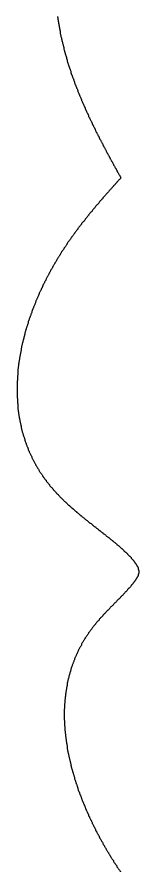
# Model space of a CAD drawing. Header units: millimetres. Extents: x 111 to 2999, y 81 to 1941.
# Drawn here: x 953.85 to 957.85, y 425.33 to 453.34 of the extents above; entities that cross this region are included whole.
import ezdxf

# ---------------------------------------------------------------- set-up
doc = ezdxf.new("R2010")
doc.units = ezdxf.units.MM

msp = doc.modelspace()

# ---------------------------------------------------------------- linework, layer by layer
msp.add_polyline3d([(955.18, 453.353, 0), (955.18, 453.333, 0), (955.19, 453.323, 0), (955.19, 453.303, 0), (955.19, 453.283, 0), (955.19, 453.263, 0), (955.2, 453.253, 0), (955.2, 453.233, 0), (955.2, 453.213, 0), (955.2, 453.193, 0), (955.21, 453.183, 0), (955.21, 453.163, 0), (955.21, 453.143, 0), (955.21, 453.133, 0), (955.22, 453.113, 0), (955.22, 453.093, 0), (955.22, 453.073, 0), (955.23, 453.063, 0), (955.23, 453.043, 0), (955.23, 453.023, 0), (955.23, 453.013, 0), (955.24, 452.993, 0), (955.24, 452.973, 0), (955.24, 452.953, 0), (955.25, 452.943, 0), (955.25, 452.923, 0), (955.25, 452.903, 0), (955.26, 452.893, 0), (955.26, 452.873, 0), (955.26, 452.853, 0), (955.27, 452.833, 0), (955.27, 452.823, 0), (955.27, 452.803, 0), (955.28, 452.783, 0), (955.28, 452.773, 0), (955.28, 452.753, 0), (955.29, 452.733, 0), (955.29, 452.723, 0), (955.29, 452.703, 0), (955.3, 452.683, 0), (955.3, 452.663, 0), (955.31, 452.653, 0), (955.31, 452.633, 0), (955.31, 452.613, 0), (955.32, 452.603, 0), (955.32, 452.583, 0), (955.32, 452.563, 0), (955.33, 452.553, 0), (955.33, 452.533, 0), (955.34, 452.513, 0), (955.34, 452.503, 0), (955.34, 452.483, 0), (955.35, 452.463, 0), (955.35, 452.453, 0), (955.36, 452.433, 0), (955.36, 452.413, 0), (955.36, 452.403, 0), (955.37, 452.383, 0), (955.37, 452.363, 0), (955.38, 452.353, 0), (955.38, 452.333, 0), (955.38, 452.313, 0), (955.39, 452.303, 0), (955.39, 452.283, 0), (955.4, 452.263, 0), (955.4, 452.253, 0), (955.41, 452.233, 0), (955.41, 452.213, 0), (955.42, 452.203, 0), (955.42, 452.183, 0), (955.42, 452.163, 0), (955.43, 452.153, 0), (955.43, 452.133, 0), (955.44, 452.123, 0), (955.44, 452.103, 0), (955.45, 452.083, 0), (955.45, 452.073, 0), (955.46, 452.053, 0), (955.46, 452.033, 0), (955.47, 452.023, 0), (955.47, 452.003, 0), (955.47, 451.983, 0), (955.48, 451.973, 0), (955.48, 451.953, 0), (955.49, 451.933, 0), (955.49, 451.923, 0), (955.5, 451.903, 0), (955.5, 451.893, 0), (955.51, 451.873, 0), (955.51, 451.853, 0), (955.52, 451.843, 0), (955.52, 451.823, 0), (955.53, 451.803, 0), (955.53, 451.793, 0), (955.54, 451.773, 0), (955.54, 451.763, 0), (955.55, 451.743, 0), (955.55, 451.723, 0), (955.56, 451.713, 0), (955.56, 451.693, 0), (955.57, 451.683, 0), (955.57, 451.663, 0), (955.58, 451.643, 0), (955.59, 451.633, 0), (955.59, 451.613, 0), (955.6, 451.593, 0), (955.6, 451.583, 0), (955.61, 451.563, 0), (955.61, 451.553, 0), (955.62, 451.533, 0), (955.62, 451.513, 0), (955.63, 451.503, 0), (955.63, 451.483, 0), (955.64, 451.473, 0), (955.64, 451.453, 0), (955.65, 451.433, 0), (955.66, 451.423, 0), (955.66, 451.403, 0), (955.67, 451.393, 0), (955.67, 451.373, 0), (955.68, 451.353, 0), (955.68, 451.343, 0), (955.69, 451.323, 0), (955.7, 451.313, 0), (955.7, 451.293, 0), (955.71, 451.283, 0), (955.71, 451.263, 0), (955.72, 451.243, 0), (955.72, 451.233, 0), (955.73, 451.213, 0), (955.74, 451.203, 0), (955.74, 451.183, 0), (955.75, 451.163, 0), (955.75, 451.153, 0), (955.76, 451.133, 0), (955.77, 451.123, 0), (955.77, 451.103, 0), (955.78, 451.093, 0), (955.78, 451.073, 0), (955.79, 451.053, 0), (955.8, 451.043, 0), (955.8, 451.023, 0), (955.81, 451.013, 0), (955.81, 450.993, 0), (955.82, 450.983, 0), (955.83, 450.963, 0), (955.83, 450.943, 0), (955.84, 450.933, 0), (955.84, 450.913, 0), (955.85, 450.903, 0), (955.86, 450.883, 0), (955.86, 450.873, 0), (955.87, 450.853, 0), (955.88, 450.843, 0), (955.88, 450.823, 0), (955.89, 450.803, 0), (955.9, 450.793, 0), (955.9, 450.773, 0), (955.91, 450.763, 0), (955.91, 450.743, 0), (955.92, 450.733, 0), (955.93, 450.713, 0), (955.93, 450.703, 0), (955.94, 450.683, 0), (955.95, 450.663, 0), (955.95, 450.653, 0), (955.96, 450.633, 0), (955.97, 450.623, 0), (955.97, 450.603, 0), (955.98, 450.593, 0), (955.99, 450.573, 0), (955.99, 450.563, 0), (956, 450.543, 0), (956.01, 450.533, 0), (956.01, 450.513, 0), (956.02, 450.493, 0), (956.03, 450.483, 0), (956.03, 450.463, 0), (956.04, 450.453, 0), (956.05, 450.433, 0), (956.05, 450.423, 0), (956.06, 450.403, 0), (956.07, 450.393, 0), (956.07, 450.373, 0), (956.08, 450.363, 0), (956.09, 450.343, 0), (956.09, 450.333, 0), (956.1, 450.313, 0), (956.11, 450.303, 0), (956.11, 450.283, 0), (956.12, 450.273, 0), (956.13, 450.253, 0), (956.13, 450.233, 0), (956.14, 450.223, 0), (956.15, 450.203, 0), (956.16, 450.193, 0), (956.16, 450.173, 0), (956.17, 450.163, 0), (956.18, 450.143, 0), (956.18, 450.133, 0), (956.19, 450.113, 0), (956.2, 450.103, 0), (956.2, 450.083, 0), (956.21, 450.073, 0), (956.22, 450.053, 0), (956.23, 450.043, 0), (956.23, 450.023, 0), (956.24, 450.013, 0), (956.25, 449.993, 0), (956.25, 449.983, 0), (956.26, 449.963, 0), (956.27, 449.953, 0), (956.28, 449.933, 0), (956.28, 449.923, 0), (956.29, 449.903, 0), (956.3, 449.893, 0), (956.3, 449.873, 0), (956.31, 449.863, 0), (956.32, 449.843, 0), (956.33, 449.833, 0), (956.33, 449.813, 0), (956.34, 449.803, 0), (956.35, 449.783, 0), (956.36, 449.773, 0), (956.36, 449.753, 0), (956.37, 449.743, 0), (956.38, 449.723, 0), (956.39, 449.713, 0), (956.39, 449.693, 0), (956.4, 449.683, 0), (956.41, 449.663, 0), (956.41, 449.653, 0), (956.42, 449.633, 0), (956.43, 449.623, 0), (956.44, 449.603, 0), (956.44, 449.593, 0), (956.45, 449.573, 0), (956.46, 449.563, 0), (956.47, 449.543, 0), (956.47, 449.533, 0), (956.48, 449.513, 0), (956.49, 449.503, 0), (956.5, 449.483, 0), (956.5, 449.473, 0), (956.51, 449.453, 0), (956.52, 449.443, 0), (956.53, 449.423, 0), (956.53, 449.413, 0), (956.54, 449.403, 0), (956.55, 449.383, 0), (956.56, 449.373, 0), (956.56, 449.353, 0), (956.57, 449.343, 0), (956.58, 449.323, 0), (956.59, 449.313, 0), (956.6, 449.293, 0), (956.6, 449.283, 0), (956.61, 449.263, 0), (956.62, 449.253, 0), (956.63, 449.233, 0), (956.63, 449.223, 0), (956.64, 449.203, 0), (956.65, 449.193, 0), (956.66, 449.173, 0), (956.66, 449.163, 0), (956.67, 449.143, 0), (956.68, 449.133, 0), (956.69, 449.123, 0), (956.69, 449.103, 0), (956.7, 449.093, 0), (956.71, 449.073, 0), (956.72, 449.063, 0), (956.73, 449.043, 0), (956.73, 449.033, 0), (956.74, 449.013, 0), (956.75, 449.003, 0), (956.76, 448.983, 0), (956.76, 448.973, 0), (956.77, 448.953, 0), (956.78, 448.943, 0), (956.79, 448.923, 0), (956.8, 448.913, 0), (956.8, 448.903, 0), (956.81, 448.883, 0), (956.82, 448.873, 0), (956.83, 448.853, 0), (956.83, 448.843, 0), (956.84, 448.823, 0), (956.85, 448.813, 0), (956.86, 448.793, 0), (956.87, 448.783, 0), (956.87, 448.763, 0), (956.88, 448.753, 0), (956.89, 448.743, 0), (956.9, 448.723, 0), (956.91, 448.713, 0), (956.91, 448.693, 0), (956.92, 448.683, 0), (956.93, 448.663, 0), (956.94, 448.653, 0), (956.95, 448.633, 0), (956.95, 448.623, 0), (956.96, 448.603, 0), (956.97, 448.593, 0), (956.98, 448.583, 0), (956.98, 448.563, 0), (956.99, 448.553, 0), (957, 448.533, 0), (957.01, 448.523, 0), (957.02, 448.503, 0), (957.02, 448.493, 0), (957.03, 448.473, 0), (957.04, 448.463, 0), (957.05, 448.453, 0), (957.06, 448.433, 0), (957.06, 448.423, 0), (957.07, 448.403, 0), (957.08, 448.393, 0), (957.09, 448.373, 0), (957.1, 448.363, 0), (957.1, 448.343, 0), (957.11, 448.333, 0), (957.12, 448.323, 0), (957.13, 448.303, 0), (957.14, 448.293, 0), (957.14, 448.273, 0), (957.15, 448.263, 0), (957.16, 448.243, 0), (957.17, 448.233, 0), (957.18, 448.213, 0), (957.18, 448.203, 0), (957.19, 448.193, 0), (957.2, 448.173, 0), (957.21, 448.163, 0), (957.22, 448.143, 0), (957.22, 448.133, 0), (957.23, 448.113, 0), (957.24, 448.103, 0), (957.25, 448.093, 0), (957.26, 448.073, 0), (957.25, 448.063, 0), (957.24, 448.053, 0), (957.23, 448.033, 0), (957.22, 448.023, 0), (957.21, 448.013, 0), (957.2, 448.003, 0), (957.18, 447.993, 0), (957.17, 447.973, 0), (957.16, 447.963, 0), (957.15, 447.953, 0), (957.14, 447.943, 0), (957.13, 447.933, 0), (957.12, 447.923, 0), (957.11, 447.903, 0), (957.1, 447.893, 0), (957.09, 447.883, 0), (957.08, 447.873, 0), (957.07, 447.863, 0), (957.06, 447.843, 0), (957.04, 447.833, 0), (957.03, 447.823, 0), (957.02, 447.813, 0), (957.01, 447.803, 0), (957, 447.783, 0), (956.99, 447.773, 0), (956.98, 447.763, 0), (956.97, 447.753, 0), (956.96, 447.743, 0), (956.95, 447.723, 0), (956.94, 447.713, 0), (956.93, 447.703, 0), (956.91, 447.693, 0), (956.9, 447.673, 0), (956.89, 447.663, 0), (956.88, 447.653, 0), (956.87, 447.643, 0), (956.86, 447.633, 0), (956.85, 447.613, 0), (956.84, 447.603, 0), (956.83, 447.593, 0), (956.82, 447.583, 0), (956.81, 447.573, 0), (956.8, 447.553, 0), (956.79, 447.543, 0), (956.77, 447.533, 0), (956.76, 447.523, 0), (956.75, 447.503, 0), (956.74, 447.493, 0), (956.73, 447.483, 0), (956.72, 447.473, 0), (956.71, 447.463, 0), (956.7, 447.443, 0), (956.69, 447.433, 0), (956.68, 447.423, 0), (956.67, 447.413, 0), (956.66, 447.393, 0), (956.65, 447.383, 0), (956.64, 447.373, 0), (956.62, 447.363, 0), (956.61, 447.343, 0), (956.6, 447.333, 0), (956.59, 447.323, 0), (956.58, 447.313, 0), (956.57, 447.293, 0), (956.56, 447.283, 0), (956.55, 447.273, 0), (956.54, 447.263, 0), (956.53, 447.243, 0), (956.52, 447.233, 0), (956.51, 447.223, 0), (956.5, 447.213, 0), (956.49, 447.203, 0), (956.48, 447.183, 0), (956.46, 447.173, 0), (956.45, 447.163, 0), (956.44, 447.143, 0), (956.43, 447.133, 0), (956.42, 447.123, 0), (956.41, 447.113, 0), (956.4, 447.093, 0), (956.39, 447.083, 0), (956.38, 447.073, 0), (956.37, 447.063, 0), (956.36, 447.043, 0), (956.35, 447.033, 0), (956.34, 447.023, 0), (956.33, 447.013, 0), (956.32, 446.993, 0), (956.31, 446.983, 0), (956.3, 446.973, 0), (956.29, 446.953, 0), (956.27, 446.943, 0), (956.26, 446.933, 0), (956.25, 446.923, 0), (956.24, 446.903, 0), (956.23, 446.893, 0), (956.22, 446.883, 0), (956.21, 446.873, 0), (956.2, 446.853, 0), (956.19, 446.843, 0), (956.18, 446.833, 0), (956.17, 446.813, 0), (956.16, 446.803, 0), (956.15, 446.793, 0), (956.14, 446.773, 0), (956.13, 446.763, 0), (956.12, 446.753, 0), (956.11, 446.743, 0), (956.1, 446.723, 0), (956.09, 446.713, 0), (956.08, 446.703, 0), (956.07, 446.683, 0), (956.06, 446.673, 0), (956.05, 446.663, 0), (956.04, 446.643, 0), (956.02, 446.633, 0), (956.01, 446.623, 0), (956, 446.603, 0), (955.99, 446.593, 0), (955.98, 446.583, 0), (955.97, 446.573, 0), (955.96, 446.553, 0), (955.95, 446.543, 0), (955.94, 446.533, 0), (955.93, 446.513, 0), (955.92, 446.503, 0), (955.91, 446.493, 0), (955.9, 446.473, 0), (955.89, 446.463, 0), (955.88, 446.453, 0), (955.87, 446.433, 0), (955.86, 446.423, 0), (955.85, 446.413, 0), (955.84, 446.393, 0), (955.83, 446.383, 0), (955.82, 446.363, 0), (955.81, 446.353, 0), (955.8, 446.343, 0), (955.79, 446.323, 0), (955.78, 446.313, 0), (955.77, 446.303, 0), (955.76, 446.283, 0), (955.75, 446.273, 0), (955.74, 446.263, 0), (955.73, 446.243, 0), (955.72, 446.233, 0), (955.71, 446.223, 0), (955.7, 446.203, 0), (955.69, 446.193, 0), (955.68, 446.173, 0), (955.67, 446.163, 0), (955.66, 446.153, 0), (955.65, 446.133, 0), (955.64, 446.123, 0), (955.63, 446.103, 0), (955.62, 446.093, 0), (955.61, 446.083, 0), (955.6, 446.063, 0), (955.59, 446.053, 0), (955.58, 446.043, 0), (955.57, 446.023, 0), (955.56, 446.013, 0), (955.55, 445.993, 0), (955.54, 445.983, 0), (955.53, 445.973, 0), (955.52, 445.953, 0), (955.51, 445.943, 0), (955.5, 445.923, 0), (955.49, 445.913, 0), (955.48, 445.893, 0), (955.48, 445.883, 0), (955.47, 445.873, 0), (955.46, 445.853, 0), (955.45, 445.843, 0), (955.44, 445.823, 0), (955.43, 445.813, 0), (955.42, 445.793, 0), (955.41, 445.783, 0), (955.4, 445.773, 0), (955.39, 445.753, 0), (955.38, 445.743, 0), (955.37, 445.723, 0), (955.36, 445.713, 0), (955.35, 445.693, 0), (955.34, 445.683, 0), (955.33, 445.663, 0), (955.32, 445.653, 0), (955.31, 445.643, 0), (955.3, 445.623, 0), (955.3, 445.613, 0), (955.29, 445.593, 0), (955.28, 445.583, 0), (955.27, 445.563, 0), (955.26, 445.553, 0), (955.25, 445.533, 0), (955.24, 445.523, 0), (955.23, 445.503, 0), (955.22, 445.493, 0), (955.21, 445.473, 0), (955.2, 445.463, 0), (955.19, 445.443, 0), (955.18, 445.433, 0), (955.18, 445.413, 0), (955.17, 445.403, 0), (955.16, 445.383, 0), (955.15, 445.373, 0), (955.14, 445.353, 0), (955.13, 445.343, 0), (955.12, 445.323, 0), (955.11, 445.313, 0), (955.1, 445.293, 0), (955.09, 445.283, 0), (955.09, 445.263, 0), (955.08, 445.253, 0), (955.07, 445.233, 0), (955.06, 445.223, 0), (955.05, 445.203, 0), (955.04, 445.193, 0), (955.03, 445.173, 0), (955.02, 445.163, 0), (955.01, 445.143, 0), (955.01, 445.123, 0), (955, 445.113, 0), (954.99, 445.093, 0), (954.98, 445.083, 0), (954.97, 445.063, 0), (954.96, 445.053, 0), (954.95, 445.033, 0), (954.95, 445.023, 0), (954.94, 445.003, 0), (954.93, 444.983, 0), (954.92, 444.973, 0), (954.91, 444.953, 0), (954.9, 444.943, 0), (954.89, 444.923, 0), (954.89, 444.913, 0), (954.88, 444.893, 0), (954.87, 444.873, 0), (954.86, 444.863, 0), (954.85, 444.843, 0), (954.84, 444.833, 0), (954.84, 444.813, 0), (954.83, 444.793, 0), (954.82, 444.783, 0), (954.81, 444.763, 0), (954.8, 444.753, 0), (954.79, 444.733, 0), (954.79, 444.713, 0), (954.78, 444.703, 0), (954.77, 444.683, 0), (954.76, 444.673, 0), (954.75, 444.653, 0), (954.75, 444.633, 0), (954.74, 444.623, 0), (954.73, 444.603, 0), (954.72, 444.593, 0), (954.71, 444.573, 0), (954.71, 444.553, 0), (954.7, 444.543, 0), (954.69, 444.523, 0), (954.68, 444.503, 0), (954.67, 444.493, 0), (954.67, 444.473, 0), (954.66, 444.453, 0), (954.65, 444.443, 0), (954.64, 444.423, 0), (954.64, 444.403, 0), (954.63, 444.393, 0), (954.62, 444.373, 0), (954.61, 444.363, 0), (954.61, 444.343, 0), (954.6, 444.323, 0), (954.59, 444.313, 0), (954.58, 444.293, 0), (954.58, 444.273, 0), (954.57, 444.263, 0), (954.56, 444.243, 0), (954.55, 444.223, 0), (954.55, 444.213, 0), (954.54, 444.193, 0), (954.53, 444.173, 0), (954.52, 444.153, 0), (954.52, 444.143, 0), (954.51, 444.123, 0), (954.5, 444.103, 0), (954.5, 444.093, 0), (954.49, 444.073, 0), (954.48, 444.053, 0), (954.47, 444.043, 0), (954.47, 444.023, 0), (954.46, 444.003, 0), (954.45, 443.993, 0), (954.45, 443.973, 0), (954.44, 443.953, 0), (954.43, 443.933, 0), (954.43, 443.923, 0), (954.42, 443.903, 0), (954.41, 443.883, 0), (954.41, 443.873, 0), (954.4, 443.853, 0), (954.39, 443.833, 0), (954.39, 443.813, 0), (954.38, 443.803, 0), (954.37, 443.783, 0), (954.37, 443.763, 0), (954.36, 443.753, 0), (954.35, 443.733, 0), (954.35, 443.713, 0), (954.34, 443.693, 0), (954.33, 443.683, 0), (954.33, 443.663, 0), (954.32, 443.643, 0), (954.31, 443.623, 0), (954.31, 443.613, 0), (954.3, 443.593, 0), (954.3, 443.573, 0), (954.29, 443.553, 0), (954.28, 443.543, 0), (954.28, 443.523, 0), (954.27, 443.503, 0), (954.27, 443.483, 0), (954.26, 443.473, 0), (954.25, 443.453, 0), (954.25, 443.433, 0), (954.24, 443.413, 0), (954.24, 443.403, 0), (954.23, 443.383, 0), (954.22, 443.363, 0), (954.22, 443.343, 0), (954.21, 443.333, 0), (954.21, 443.313, 0), (954.2, 443.293, 0), (954.2, 443.273, 0), (954.19, 443.263, 0), (954.19, 443.243, 0), (954.18, 443.223, 0), (954.17, 443.203, 0), (954.17, 443.193, 0), (954.16, 443.173, 0), (954.16, 443.153, 0), (954.15, 443.133, 0), (954.15, 443.113, 0), (954.14, 443.103, 0), (954.14, 443.083, 0), (954.13, 443.063, 0), (954.13, 443.043, 0), (954.12, 443.023, 0), (954.12, 443.013, 0), (954.11, 442.993, 0), (954.11, 442.973, 0), (954.1, 442.953, 0), (954.1, 442.943, 0), (954.09, 442.923, 0), (954.09, 442.903, 0), (954.08, 442.883, 0), (954.08, 442.863, 0), (954.07, 442.853, 0), (954.07, 442.833, 0), (954.07, 442.813, 0), (954.06, 442.793, 0), (954.06, 442.773, 0), (954.05, 442.763, 0), (954.05, 442.743, 0), (954.04, 442.723, 0), (954.04, 442.703, 0), (954.04, 442.683, 0), (954.03, 442.673, 0), (954.03, 442.653, 0), (954.02, 442.633, 0), (954.02, 442.613, 0), (954.01, 442.593, 0), (954.01, 442.573, 0), (954.01, 442.563, 0), (954, 442.543, 0), (954, 442.523, 0), (954, 442.503, 0), (953.99, 442.483, 0), (953.99, 442.473, 0), (953.98, 442.453, 0), (953.98, 442.433, 0), (953.98, 442.413, 0), (953.97, 442.393, 0), (953.97, 442.373, 0), (953.97, 442.363, 0), (953.96, 442.343, 0), (953.96, 442.323, 0), (953.96, 442.303, 0), (953.95, 442.283, 0), (953.95, 442.263, 0), (953.95, 442.253, 0), (953.94, 442.233, 0), (953.94, 442.213, 0), (953.94, 442.193, 0), (953.93, 442.173, 0), (953.93, 442.153, 0), (953.93, 442.143, 0), (953.93, 442.123, 0), (953.92, 442.103, 0), (953.92, 442.083, 0), (953.92, 442.063, 0), (953.91, 442.043, 0), (953.91, 442.033, 0), (953.91, 442.013, 0), (953.91, 441.993, 0), (953.9, 441.973, 0), (953.9, 441.953, 0), (953.9, 441.933, 0), (953.9, 441.923, 0), (953.9, 441.903, 0), (953.89, 441.883, 0), (953.89, 441.863, 0), (953.89, 441.843, 0), (953.89, 441.823, 0), (953.88, 441.803, 0), (953.88, 441.793, 0), (953.88, 441.773, 0), (953.88, 441.753, 0), (953.88, 441.733, 0), (953.88, 441.713, 0), (953.87, 441.693, 0), (953.87, 441.683, 0), (953.87, 441.663, 0), (953.87, 441.643, 0), (953.87, 441.623, 0), (953.87, 441.603, 0), (953.86, 441.583, 0), (953.86, 441.563, 0), (953.86, 441.553, 0), (953.86, 441.533, 0), (953.86, 441.513, 0), (953.86, 441.493, 0), (953.86, 441.473, 0), (953.86, 441.453, 0), (953.86, 441.433, 0), (953.85, 441.423, 0), (953.85, 441.403, 0), (953.85, 441.383, 0), (953.85, 441.363, 0), (953.85, 441.343, 0), (953.85, 441.323, 0), (953.85, 441.303, 0), (953.85, 441.293, 0), (953.85, 441.273, 0), (953.85, 441.253, 0), (953.85, 441.233, 0), (953.85, 441.213, 0), (953.85, 441.193, 0), (953.85, 441.173, 0), (953.85, 441.163, 0), (953.85, 441.143, 0), (953.85, 441.123, 0), (953.85, 441.103, 0), (953.85, 441.083, 0), (953.85, 441.063, 0), (953.85, 441.053, 0), (953.85, 441.033, 0), (953.85, 441.013, 0), (953.85, 440.993, 0), (953.85, 440.973, 0), (953.85, 440.953, 0), (953.85, 440.933, 0), (953.85, 440.923, 0), (953.85, 440.903, 0), (953.85, 440.883, 0), (953.85, 440.863, 0), (953.86, 440.843, 0), (953.86, 440.823, 0), (953.86, 440.803, 0), (953.86, 440.793, 0), (953.86, 440.773, 0), (953.86, 440.753, 0), (953.86, 440.733, 0), (953.86, 440.713, 0), (953.86, 440.693, 0), (953.87, 440.673, 0), (953.87, 440.663, 0), (953.87, 440.643, 0), (953.87, 440.623, 0), (953.87, 440.603, 0), (953.87, 440.583, 0), (953.88, 440.563, 0), (953.88, 440.543, 0), (953.88, 440.533, 0), (953.88, 440.513, 0), (953.88, 440.493, 0), (953.89, 440.473, 0), (953.89, 440.453, 0), (953.89, 440.433, 0), (953.89, 440.413, 0), (953.9, 440.403, 0), (953.9, 440.383, 0), (953.9, 440.363, 0), (953.9, 440.343, 0), (953.91, 440.323, 0), (953.91, 440.303, 0), (953.91, 440.283, 0), (953.91, 440.273, 0), (953.92, 440.253, 0), (953.92, 440.233, 0), (953.92, 440.213, 0), (953.93, 440.193, 0), (953.93, 440.173, 0), (953.93, 440.163, 0), (953.94, 440.143, 0), (953.94, 440.123, 0), (953.94, 440.103, 0), (953.95, 440.083, 0), (953.95, 440.063, 0), (953.95, 440.053, 0), (953.96, 440.033, 0), (953.96, 440.013, 0), (953.97, 439.993, 0), (953.97, 439.973, 0), (953.97, 439.953, 0), (953.98, 439.943, 0), (953.98, 439.923, 0), (953.99, 439.903, 0), (953.99, 439.883, 0), (954, 439.863, 0), (954, 439.843, 0), (954, 439.833, 0), (954.01, 439.813, 0), (954.01, 439.793, 0), (954.02, 439.773, 0), (954.02, 439.753, 0), (954.03, 439.733, 0), (954.03, 439.723, 0), (954.04, 439.703, 0), (954.04, 439.683, 0), (954.05, 439.663, 0), (954.05, 439.643, 0), (954.06, 439.633, 0), (954.06, 439.613, 0), (954.07, 439.593, 0), (954.08, 439.573, 0), (954.08, 439.553, 0), (954.09, 439.543, 0), (954.09, 439.523, 0), (954.1, 439.503, 0), (954.1, 439.483, 0), (954.11, 439.463, 0), (954.12, 439.453, 0), (954.12, 439.433, 0), (954.13, 439.413, 0), (954.14, 439.393, 0), (954.14, 439.373, 0), (954.15, 439.363, 0), (954.15, 439.343, 0), (954.16, 439.323, 0), (954.17, 439.303, 0), (954.17, 439.283, 0), (954.18, 439.273, 0), (954.19, 439.253, 0), (954.2, 439.233, 0), (954.2, 439.213, 0), (954.21, 439.203, 0), (954.22, 439.183, 0), (954.22, 439.163, 0), (954.23, 439.143, 0), (954.24, 439.123, 0), (954.25, 439.113, 0), (954.25, 439.093, 0), (954.26, 439.073, 0), (954.27, 439.053, 0), (954.28, 439.043, 0), (954.29, 439.023, 0), (954.29, 439.003, 0), (954.3, 438.983, 0), (954.31, 438.973, 0), (954.32, 438.953, 0), (954.33, 438.933, 0), (954.33, 438.913, 0), (954.34, 438.903, 0), (954.35, 438.883, 0), (954.36, 438.863, 0), (954.37, 438.843, 0), (954.38, 438.833, 0), (954.39, 438.813, 0), (954.4, 438.793, 0), (954.4, 438.783, 0), (954.41, 438.763, 0), (954.42, 438.743, 0), (954.43, 438.723, 0), (954.44, 438.713, 0), (954.45, 438.693, 0), (954.46, 438.673, 0), (954.47, 438.663, 0), (954.48, 438.643, 0), (954.49, 438.623, 0), (954.5, 438.603, 0), (954.51, 438.593, 0), (954.52, 438.573, 0), (954.53, 438.553, 0), (954.54, 438.543, 0), (954.55, 438.523, 0), (954.56, 438.503, 0), (954.57, 438.493, 0), (954.58, 438.473, 0), (954.59, 438.453, 0), (954.6, 438.443, 0), (954.61, 438.423, 0), (954.62, 438.403, 0), (954.63, 438.393, 0), (954.65, 438.373, 0), (954.66, 438.353, 0), (954.67, 438.343, 0), (954.68, 438.323, 0), (954.69, 438.303, 0), (954.7, 438.293, 0), (954.71, 438.273, 0), (954.72, 438.253, 0), (954.74, 438.243, 0), (954.75, 438.223, 0), (954.76, 438.203, 0), (954.77, 438.193, 0), (954.78, 438.173, 0), (954.8, 438.163, 0), (954.81, 438.143, 0), (954.82, 438.123, 0), (954.83, 438.113, 0), (954.85, 438.093, 0), (954.86, 438.083, 0), (954.87, 438.063, 0), (954.88, 438.043, 0), (954.9, 438.033, 0), (954.91, 438.013, 0), (954.92, 438.003, 0), (954.93, 437.983, 0), (954.95, 437.963, 0), (954.96, 437.953, 0), (954.97, 437.933, 0), (954.99, 437.923, 0), (955, 437.903, 0), (955.01, 437.893, 0), (955.03, 437.873, 0), (955.04, 437.853, 0), (955.06, 437.843, 0), (955.07, 437.823, 0), (955.08, 437.813, 0), (955.1, 437.793, 0), (955.11, 437.783, 0), (955.12, 437.763, 0), (955.14, 437.753, 0), (955.15, 437.733, 0), (955.17, 437.723, 0), (955.18, 437.703, 0), (955.2, 437.693, 0), (955.21, 437.673, 0), (955.22, 437.663, 0), (955.24, 437.643, 0), (955.25, 437.633, 0), (955.27, 437.613, 0), (955.28, 437.603, 0), (955.3, 437.583, 0), (955.31, 437.573, 0), (955.33, 437.553, 0), (955.34, 437.543, 0), (955.36, 437.523, 0), (955.37, 437.513, 0), (955.39, 437.503, 0), (955.4, 437.483, 0), (955.42, 437.473, 0), (955.43, 437.453, 0), (955.45, 437.443, 0), (955.46, 437.423, 0), (955.48, 437.413, 0), (955.49, 437.403, 0), (955.51, 437.383, 0), (955.52, 437.373, 0), (955.54, 437.353, 0), (955.55, 437.343, 0), (955.57, 437.333, 0), (955.58, 437.313, 0), (955.6, 437.303, 0), (955.62, 437.283, 0), (955.63, 437.273, 0), (955.65, 437.263, 0), (955.66, 437.243, 0), (955.68, 437.233, 0), (955.69, 437.223, 0), (955.71, 437.203, 0), (955.72, 437.193, 0), (955.74, 437.183, 0), (955.76, 437.163, 0), (955.77, 437.153, 0), (955.79, 437.143, 0), (955.8, 437.123, 0), (955.82, 437.113, 0), (955.83, 437.103, 0), (955.85, 437.083, 0), (955.87, 437.073, 0), (955.88, 437.063, 0), (955.9, 437.043, 0), (955.91, 437.033, 0), (955.93, 437.023, 0), (955.94, 437.003, 0), (955.96, 436.993, 0), (955.98, 436.983, 0), (955.99, 436.963, 0), (956.01, 436.953, 0), (956.02, 436.943, 0), (956.04, 436.933, 0), (956.06, 436.913, 0), (956.07, 436.903, 0), (956.09, 436.893, 0), (956.1, 436.883, 0), (956.12, 436.863, 0), (956.13, 436.853, 0), (956.15, 436.843, 0), (956.17, 436.823, 0), (956.18, 436.813, 0), (956.2, 436.803, 0), (956.21, 436.793, 0), (956.23, 436.773, 0), (956.24, 436.763, 0), (956.26, 436.753, 0), (956.28, 436.743, 0), (956.29, 436.733, 0), (956.31, 436.713, 0), (956.32, 436.703, 0), (956.34, 436.693, 0), (956.35, 436.683, 0), (956.37, 436.663, 0), (956.39, 436.653, 0), (956.4, 436.643, 0), (956.42, 436.633, 0), (956.43, 436.623, 0), (956.45, 436.603, 0), (956.46, 436.593, 0), (956.48, 436.583, 0), (956.49, 436.573, 0), (956.51, 436.563, 0), (956.52, 436.543, 0), (956.54, 436.533, 0), (956.55, 436.523, 0), (956.57, 436.513, 0), (956.58, 436.503, 0), (956.6, 436.483, 0), (956.61, 436.473, 0), (956.63, 436.463, 0), (956.64, 436.453, 0), (956.66, 436.443, 0), (956.67, 436.433, 0), (956.69, 436.413, 0), (956.7, 436.403, 0), (956.72, 436.393, 0), (956.73, 436.383, 0), (956.75, 436.373, 0), (956.76, 436.363, 0), (956.78, 436.343, 0), (956.79, 436.333, 0), (956.81, 436.323, 0), (956.82, 436.313, 0), (956.84, 436.303, 0), (956.85, 436.293, 0), (956.86, 436.283, 0), (956.88, 436.263, 0), (956.89, 436.253, 0), (956.91, 436.243, 0), (956.92, 436.233, 0), (956.93, 436.223, 0), (956.95, 436.213, 0), (956.96, 436.203, 0), (956.98, 436.193, 0), (956.99, 436.173, 0), (957, 436.163, 0), (957.02, 436.153, 0), (957.03, 436.143, 0), (957.04, 436.133, 0), (957.06, 436.123, 0), (957.07, 436.113, 0), (957.08, 436.103, 0), (957.1, 436.093, 0), (957.11, 436.083, 0), (957.12, 436.063, 0), (957.13, 436.053, 0), (957.15, 436.043, 0), (957.16, 436.033, 0), (957.17, 436.023, 0), (957.19, 436.013, 0), (957.2, 436.003, 0), (957.21, 435.993, 0), (957.22, 435.983, 0), (957.23, 435.973, 0), (957.25, 435.963, 0), (957.26, 435.953, 0), (957.27, 435.943, 0), (957.28, 435.933, 0), (957.29, 435.923, 0), (957.31, 435.903, 0), (957.32, 435.893, 0), (957.33, 435.883, 0), (957.34, 435.873, 0), (957.35, 435.863, 0), (957.36, 435.853, 0), (957.37, 435.843, 0), (957.38, 435.833, 0), (957.4, 435.823, 0), (957.41, 435.813, 0), (957.42, 435.803, 0), (957.43, 435.793, 0), (957.44, 435.783, 0), (957.45, 435.773, 0), (957.46, 435.763, 0), (957.47, 435.753, 0), (957.48, 435.743, 0), (957.49, 435.733, 0), (957.5, 435.723, 0), (957.51, 435.713, 0), (957.52, 435.703, 0), (957.53, 435.693, 0), (957.53, 435.683, 0), (957.54, 435.673, 0), (957.55, 435.673, 0), (957.56, 435.663, 0), (957.57, 435.653, 0), (957.58, 435.643, 0), (957.59, 435.633, 0), (957.6, 435.623, 0), (957.6, 435.613, 0), (957.61, 435.603, 0), (957.62, 435.593, 0), (957.63, 435.583, 0), (957.63, 435.573, 0), (957.64, 435.563, 0), (957.65, 435.553, 0), (957.66, 435.553, 0), (957.66, 435.543, 0), (957.67, 435.533, 0), (957.68, 435.523, 0), (957.68, 435.513, 0), (957.69, 435.503, 0), (957.7, 435.493, 0), (957.7, 435.493, 0), (957.71, 435.483, 0), (957.72, 435.473, 0), (957.72, 435.463, 0), (957.73, 435.453, 0), (957.73, 435.443, 0), (957.74, 435.443, 0), (957.74, 435.433, 0), (957.75, 435.423, 0), (957.75, 435.413, 0), (957.76, 435.413, 0), (957.76, 435.403, 0), (957.77, 435.393, 0), (957.77, 435.383, 0), (957.78, 435.383, 0), (957.78, 435.373, 0), (957.78, 435.363, 0), (957.79, 435.353, 0), (957.79, 435.353, 0), (957.8, 435.343, 0), (957.8, 435.333, 0), (957.8, 435.333, 0), (957.81, 435.323, 0), (957.81, 435.313, 0), (957.81, 435.313, 0), (957.81, 435.303, 0), (957.82, 435.303, 0), (957.82, 435.293, 0), (957.82, 435.283, 0), (957.82, 435.283, 0), (957.83, 435.273, 0), (957.83, 435.273, 0), (957.83, 435.263, 0), (957.83, 435.263, 0), (957.83, 435.253, 0), (957.83, 435.253, 0), (957.84, 435.243, 0), (957.84, 435.243, 0), (957.84, 435.233, 0), (957.84, 435.233, 0), (957.84, 435.223, 0), (957.84, 435.223, 0), (957.84, 435.213, 0), (957.84, 435.213, 0), (957.85, 435.203, 0), (957.85, 435.203, 0), (957.85, 435.203, 0), (957.85, 435.193, 0), (957.85, 435.193, 0), (957.85, 435.183, 0), (957.85, 435.183, 0), (957.85, 435.183, 0), (957.85, 435.173, 0), (957.85, 435.173, 0), (957.85, 435.173, 0), (957.85, 435.163, 0), (957.85, 435.163, 0), (957.85, 435.163, 0), (957.85, 435.153, 0), (957.85, 435.153, 0), (957.85, 435.143, 0), (957.85, 435.143, 0), (957.85, 435.143, 0), (957.85, 435.133, 0), (957.85, 435.133, 0), (957.85, 435.133, 0), (957.85, 435.123, 0), (957.85, 435.123, 0), (957.84, 435.123, 0), (957.84, 435.113, 0), (957.84, 435.113, 0), (957.84, 435.103, 0), (957.84, 435.103, 0), (957.84, 435.103, 0), (957.84, 435.093, 0), (957.84, 435.093, 0), (957.84, 435.083, 0), (957.83, 435.083, 0), (957.83, 435.073, 0), (957.83, 435.073, 0), (957.83, 435.063, 0), (957.83, 435.053, 0), (957.82, 435.053, 0), (957.82, 435.043, 0), (957.82, 435.043, 0), (957.82, 435.033, 0), (957.81, 435.023, 0), (957.81, 435.023, 0), (957.81, 435.013, 0), (957.8, 435.003, 0), (957.8, 435.003, 0), (957.79, 434.993, 0), (957.79, 434.983, 0), (957.79, 434.973, 0), (957.78, 434.973, 0), (957.78, 434.963, 0), (957.77, 434.953, 0), (957.77, 434.943, 0), (957.76, 434.933, 0), (957.76, 434.923, 0), (957.75, 434.923, 0), (957.75, 434.913, 0), (957.74, 434.903, 0), (957.74, 434.893, 0), (957.73, 434.883, 0), (957.72, 434.873, 0), (957.72, 434.863, 0), (957.71, 434.853, 0), (957.7, 434.853, 0), (957.7, 434.843, 0), (957.69, 434.833, 0), (957.68, 434.823, 0), (957.68, 434.813, 0), (957.67, 434.803, 0), (957.66, 434.793, 0), (957.65, 434.783, 0), (957.65, 434.773, 0), (957.64, 434.763, 0), (957.63, 434.753, 0), (957.62, 434.743, 0), (957.61, 434.733, 0), (957.61, 434.723, 0), (957.6, 434.713, 0), (957.59, 434.703, 0), (957.58, 434.693, 0), (957.57, 434.673, 0), (957.56, 434.663, 0), (957.55, 434.653, 0), (957.54, 434.643, 0), (957.53, 434.633, 0), (957.52, 434.623, 0), (957.51, 434.613, 0), (957.5, 434.603, 0), (957.49, 434.593, 0), (957.48, 434.583, 0), (957.47, 434.573, 0), (957.46, 434.553, 0), (957.45, 434.543, 0), (957.44, 434.533, 0), (957.43, 434.523, 0), (957.42, 434.513, 0), (957.41, 434.503, 0), (957.4, 434.493, 0), (957.39, 434.473, 0), (957.38, 434.463, 0), (957.37, 434.453, 0), (957.36, 434.443, 0), (957.34, 434.433, 0), (957.33, 434.413, 0), (957.32, 434.403, 0), (957.31, 434.393, 0), (957.3, 434.383, 0), (957.29, 434.373, 0), (957.27, 434.353, 0), (957.26, 434.343, 0), (957.25, 434.333, 0), (957.24, 434.323, 0), (957.23, 434.313, 0), (957.21, 434.293, 0), (957.2, 434.283, 0), (957.19, 434.273, 0), (957.18, 434.263, 0), (957.16, 434.243, 0), (957.15, 434.233, 0), (957.14, 434.223, 0), (957.13, 434.213, 0), (957.11, 434.193, 0), (957.1, 434.183, 0), (957.09, 434.173, 0), (957.08, 434.153, 0), (957.06, 434.143, 0), (957.05, 434.133, 0), (957.04, 434.123, 0), (957.03, 434.103, 0), (957.01, 434.093, 0), (957, 434.083, 0), (956.99, 434.063, 0), (956.97, 434.053, 0), (956.96, 434.043, 0), (956.95, 434.023, 0), (956.93, 434.013, 0), (956.92, 434.003, 0), (956.91, 433.983, 0), (956.89, 433.973, 0), (956.88, 433.963, 0), (956.87, 433.943, 0), (956.86, 433.933, 0), (956.84, 433.913, 0), (956.83, 433.903, 0), (956.82, 433.893, 0), (956.8, 433.873, 0), (956.79, 433.863, 0), (956.78, 433.853, 0), (956.76, 433.833, 0), (956.75, 433.823, 0), (956.74, 433.803, 0), (956.72, 433.793, 0), (956.71, 433.783, 0), (956.7, 433.763, 0), (956.68, 433.753, 0), (956.67, 433.733, 0), (956.66, 433.723, 0), (956.64, 433.703, 0), (956.63, 433.693, 0), (956.62, 433.673, 0), (956.6, 433.663, 0), (956.59, 433.653, 0), (956.58, 433.633, 0), (956.56, 433.623, 0), (956.55, 433.603, 0), (956.54, 433.593, 0), (956.53, 433.573, 0), (956.51, 433.563, 0), (956.5, 433.543, 0), (956.49, 433.533, 0), (956.47, 433.513, 0), (956.46, 433.503, 0), (956.45, 433.483, 0), (956.43, 433.463, 0), (956.42, 433.453, 0), (956.41, 433.433, 0), (956.4, 433.423, 0), (956.38, 433.403, 0), (956.37, 433.393, 0), (956.36, 433.373, 0), (956.35, 433.363, 0), (956.33, 433.343, 0), (956.32, 433.323, 0), (956.31, 433.313, 0), (956.3, 433.293, 0), (956.29, 433.283, 0), (956.27, 433.263, 0), (956.26, 433.243, 0), (956.25, 433.233, 0), (956.24, 433.213, 0), (956.23, 433.193, 0), (956.22, 433.183, 0), (956.2, 433.163, 0), (956.19, 433.153, 0), (956.18, 433.133, 0), (956.17, 433.113, 0), (956.16, 433.103, 0), (956.15, 433.083, 0), (956.14, 433.063, 0), (956.13, 433.053, 0), (956.12, 433.033, 0), (956.1, 433.013, 0), (956.09, 433.003, 0), (956.08, 432.983, 0), (956.07, 432.963, 0), (956.06, 432.953, 0), (956.05, 432.933, 0), (956.04, 432.913, 0), (956.03, 432.903, 0), (956.02, 432.883, 0), (956.01, 432.863, 0), (956, 432.853, 0), (955.99, 432.833, 0), (955.98, 432.813, 0), (955.97, 432.803, 0), (955.96, 432.783, 0), (955.96, 432.763, 0), (955.95, 432.743, 0), (955.94, 432.733, 0), (955.93, 432.713, 0), (955.92, 432.693, 0), (955.91, 432.683, 0), (955.9, 432.663, 0), (955.89, 432.643, 0), (955.88, 432.623, 0), (955.87, 432.613, 0), (955.87, 432.593, 0), (955.86, 432.573, 0), (955.85, 432.553, 0), (955.84, 432.543, 0), (955.83, 432.523, 0), (955.82, 432.503, 0), (955.82, 432.493, 0), (955.81, 432.473, 0), (955.8, 432.453, 0), (955.79, 432.433, 0), (955.79, 432.423, 0), (955.78, 432.403, 0), (955.77, 432.383, 0), (955.76, 432.363, 0), (955.76, 432.353, 0), (955.75, 432.333, 0), (955.74, 432.313, 0), (955.73, 432.293, 0), (955.73, 432.283, 0), (955.72, 432.263, 0), (955.71, 432.243, 0), (955.71, 432.223, 0), (955.7, 432.203, 0), (955.69, 432.193, 0), (955.69, 432.173, 0), (955.68, 432.153, 0), (955.67, 432.133, 0), (955.67, 432.123, 0), (955.66, 432.103, 0), (955.66, 432.083, 0), (955.65, 432.063, 0), (955.64, 432.043, 0), (955.64, 432.033, 0), (955.63, 432.013, 0), (955.63, 431.993, 0), (955.62, 431.973, 0), (955.61, 431.953, 0), (955.61, 431.943, 0), (955.6, 431.923, 0), (955.6, 431.903, 0), (955.59, 431.883, 0), (955.59, 431.873, 0), (955.58, 431.853, 0), (955.58, 431.833, 0), (955.57, 431.813, 0), (955.57, 431.793, 0), (955.56, 431.783, 0), (955.56, 431.763, 0), (955.55, 431.743, 0), (955.55, 431.723, 0), (955.55, 431.703, 0), (955.54, 431.683, 0), (955.54, 431.673, 0), (955.53, 431.653, 0), (955.53, 431.633, 0), (955.52, 431.613, 0), (955.52, 431.593, 0), (955.52, 431.583, 0), (955.51, 431.563, 0), (955.51, 431.543, 0), (955.5, 431.523, 0), (955.5, 431.503, 0), (955.5, 431.483, 0), (955.49, 431.473, 0), (955.49, 431.453, 0), (955.49, 431.433, 0), (955.48, 431.413, 0), (955.48, 431.393, 0), (955.48, 431.383, 0), (955.47, 431.363, 0), (955.47, 431.343, 0), (955.47, 431.323, 0), (955.46, 431.303, 0), (955.46, 431.283, 0), (955.46, 431.273, 0), (955.46, 431.253, 0), (955.45, 431.233, 0), (955.45, 431.213, 0), (955.45, 431.193, 0), (955.45, 431.173, 0), (955.44, 431.163, 0), (955.44, 431.143, 0), (955.44, 431.123, 0), (955.44, 431.103, 0), (955.44, 431.083, 0), (955.43, 431.063, 0), (955.43, 431.053, 0), (955.43, 431.033, 0), (955.43, 431.013, 0), (955.43, 430.993, 0), (955.42, 430.973, 0), (955.42, 430.953, 0), (955.42, 430.943, 0), (955.42, 430.923, 0), (955.42, 430.903, 0), (955.42, 430.883, 0), (955.42, 430.863, 0), (955.41, 430.843, 0), (955.41, 430.823, 0), (955.41, 430.813, 0), (955.41, 430.793, 0), (955.41, 430.773, 0), (955.41, 430.753, 0), (955.41, 430.733, 0), (955.41, 430.713, 0), (955.41, 430.703, 0), (955.41, 430.683, 0), (955.4, 430.663, 0), (955.4, 430.643, 0), (955.4, 430.623, 0), (955.4, 430.603, 0), (955.4, 430.593, 0), (955.4, 430.573, 0), (955.4, 430.553, 0), (955.4, 430.533, 0), (955.4, 430.513, 0), (955.4, 430.493, 0), (955.4, 430.483, 0), (955.4, 430.463, 0), (955.4, 430.443, 0), (955.4, 430.423, 0), (955.4, 430.403, 0), (955.4, 430.383, 0), (955.4, 430.363, 0), (955.4, 430.353, 0), (955.4, 430.333, 0), (955.4, 430.313, 0), (955.41, 430.293, 0), (955.41, 430.273, 0), (955.41, 430.253, 0), (955.41, 430.243, 0), (955.41, 430.223, 0), (955.41, 430.203, 0), (955.41, 430.183, 0), (955.41, 430.163, 0), (955.41, 430.143, 0), (955.41, 430.133, 0), (955.41, 430.113, 0), (955.42, 430.093, 0), (955.42, 430.073, 0), (955.42, 430.053, 0), (955.42, 430.033, 0), (955.42, 430.023, 0), (955.42, 430.003, 0), (955.42, 429.983, 0), (955.42, 429.963, 0), (955.43, 429.943, 0), (955.43, 429.923, 0), (955.43, 429.913, 0), (955.43, 429.893, 0), (955.43, 429.873, 0), (955.44, 429.853, 0), (955.44, 429.833, 0), (955.44, 429.813, 0), (955.44, 429.803, 0), (955.44, 429.783, 0), (955.45, 429.763, 0), (955.45, 429.743, 0), (955.45, 429.723, 0), (955.45, 429.703, 0), (955.45, 429.693, 0), (955.46, 429.673, 0), (955.46, 429.653, 0), (955.46, 429.633, 0), (955.46, 429.613, 0), (955.47, 429.593, 0), (955.47, 429.583, 0), (955.47, 429.563, 0), (955.47, 429.543, 0), (955.48, 429.523, 0), (955.48, 429.503, 0), (955.48, 429.493, 0), (955.49, 429.473, 0), (955.49, 429.453, 0), (955.49, 429.433, 0), (955.5, 429.413, 0), (955.5, 429.393, 0), (955.5, 429.383, 0), (955.5, 429.363, 0), (955.51, 429.343, 0), (955.51, 429.323, 0), (955.51, 429.303, 0), (955.52, 429.293, 0), (955.52, 429.273, 0), (955.52, 429.253, 0), (955.53, 429.233, 0), (955.53, 429.213, 0), (955.54, 429.203, 0), (955.54, 429.183, 0), (955.54, 429.163, 0), (955.55, 429.143, 0), (955.55, 429.123, 0), (955.55, 429.113, 0), (955.56, 429.093, 0), (955.56, 429.073, 0), (955.57, 429.053, 0), (955.57, 429.033, 0), (955.57, 429.023, 0), (955.58, 429.003, 0), (955.58, 428.983, 0), (955.59, 428.963, 0), (955.59, 428.943, 0), (955.59, 428.933, 0), (955.6, 428.913, 0), (955.6, 428.893, 0), (955.61, 428.873, 0), (955.61, 428.853, 0), (955.62, 428.843, 0), (955.62, 428.823, 0), (955.63, 428.803, 0), (955.63, 428.783, 0), (955.63, 428.763, 0), (955.64, 428.753, 0), (955.64, 428.733, 0), (955.65, 428.713, 0), (955.65, 428.693, 0), (955.66, 428.683, 0), (955.66, 428.663, 0), (955.67, 428.643, 0), (955.67, 428.623, 0), (955.68, 428.613, 0), (955.68, 428.593, 0), (955.69, 428.573, 0), (955.69, 428.553, 0), (955.7, 428.533, 0), (955.7, 428.523, 0), (955.71, 428.503, 0), (955.71, 428.483, 0), (955.72, 428.463, 0), (955.72, 428.453, 0), (955.73, 428.433, 0), (955.73, 428.413, 0), (955.74, 428.393, 0), (955.74, 428.383, 0), (955.75, 428.363, 0), (955.76, 428.343, 0), (955.76, 428.323, 0), (955.77, 428.313, 0), (955.77, 428.293, 0), (955.78, 428.273, 0), (955.78, 428.253, 0), (955.79, 428.243, 0), (955.79, 428.223, 0), (955.8, 428.203, 0), (955.81, 428.183, 0), (955.81, 428.173, 0), (955.82, 428.153, 0), (955.82, 428.133, 0), (955.83, 428.123, 0), (955.83, 428.103, 0), (955.84, 428.083, 0), (955.85, 428.063, 0), (955.85, 428.053, 0), (955.86, 428.033, 0), (955.86, 428.013, 0), (955.87, 427.993, 0), (955.88, 427.983, 0), (955.88, 427.963, 0), (955.89, 427.943, 0), (955.9, 427.933, 0), (955.9, 427.913, 0), (955.91, 427.893, 0), (955.91, 427.873, 0), (955.92, 427.863, 0), (955.93, 427.843, 0), (955.93, 427.823, 0), (955.94, 427.813, 0), (955.95, 427.793, 0), (955.95, 427.773, 0), (955.96, 427.763, 0), (955.97, 427.743, 0), (955.97, 427.723, 0), (955.98, 427.713, 0), (955.99, 427.693, 0), (955.99, 427.673, 0), (956, 427.653, 0), (956.01, 427.643, 0), (956.01, 427.623, 0), (956.02, 427.603, 0), (956.03, 427.593, 0), (956.03, 427.573, 0), (956.04, 427.553, 0), (956.05, 427.543, 0), (956.05, 427.523, 0), (956.06, 427.503, 0), (956.07, 427.493, 0), (956.07, 427.473, 0), (956.08, 427.453, 0), (956.09, 427.443, 0), (956.1, 427.423, 0), (956.1, 427.403, 0), (956.11, 427.393, 0), (956.12, 427.373, 0), (956.12, 427.353, 0), (956.13, 427.343, 0), (956.14, 427.323, 0), (956.14, 427.313, 0), (956.15, 427.293, 0), (956.16, 427.273, 0), (956.17, 427.263, 0), (956.17, 427.243, 0), (956.18, 427.223, 0), (956.19, 427.213, 0), (956.2, 427.193, 0), (956.2, 427.173, 0), (956.21, 427.163, 0), (956.22, 427.143, 0), (956.23, 427.133, 0), (956.23, 427.113, 0), (956.24, 427.093, 0), (956.25, 427.083, 0), (956.26, 427.063, 0), (956.26, 427.053, 0), (956.27, 427.033, 0), (956.28, 427.013, 0), (956.29, 427.003, 0), (956.29, 426.983, 0), (956.3, 426.973, 0), (956.31, 426.953, 0), (956.32, 426.933, 0), (956.32, 426.923, 0), (956.33, 426.903, 0), (956.34, 426.893, 0), (956.35, 426.873, 0), (956.36, 426.853, 0), (956.36, 426.843, 0), (956.37, 426.823, 0), (956.38, 426.813, 0), (956.39, 426.793, 0), (956.39, 426.783, 0), (956.4, 426.763, 0), (956.41, 426.743, 0), (956.42, 426.733, 0), (956.43, 426.713, 0), (956.43, 426.703, 0), (956.44, 426.683, 0), (956.45, 426.673, 0), (956.46, 426.653, 0), (956.47, 426.643, 0), (956.47, 426.623, 0), (956.48, 426.603, 0), (956.49, 426.593, 0), (956.5, 426.573, 0), (956.51, 426.563, 0), (956.51, 426.543, 0), (956.52, 426.533, 0), (956.53, 426.513, 0), (956.54, 426.503, 0), (956.55, 426.483, 0), (956.56, 426.473, 0), (956.56, 426.453, 0), (956.57, 426.443, 0), (956.58, 426.423, 0), (956.59, 426.403, 0), (956.6, 426.393, 0), (956.61, 426.373, 0), (956.61, 426.363, 0), (956.62, 426.343, 0), (956.63, 426.333, 0), (956.64, 426.313, 0), (956.65, 426.303, 0), (956.66, 426.283, 0), (956.66, 426.273, 0), (956.67, 426.253, 0), (956.68, 426.243, 0), (956.69, 426.223, 0), (956.7, 426.213, 0), (956.71, 426.193, 0), (956.72, 426.183, 0), (956.72, 426.163, 0), (956.73, 426.153, 0), (956.74, 426.133, 0), (956.75, 426.123, 0), (956.76, 426.103, 0), (956.77, 426.093, 0), (956.78, 426.083, 0), (956.78, 426.063, 0), (956.79, 426.053, 0), (956.8, 426.033, 0), (956.81, 426.023, 0), (956.82, 426.003, 0), (956.83, 425.993, 0), (956.84, 425.973, 0), (956.85, 425.963, 0), (956.85, 425.943, 0), (956.86, 425.933, 0), (956.87, 425.913, 0), (956.88, 425.903, 0), (956.89, 425.883, 0), (956.9, 425.873, 0), (956.91, 425.863, 0), (956.92, 425.843, 0), (956.92, 425.833, 0), (956.93, 425.813, 0), (956.94, 425.803, 0), (956.95, 425.783, 0), (956.96, 425.773, 0), (956.97, 425.753, 0), (956.98, 425.743, 0), (956.99, 425.733, 0), (957, 425.713, 0), (957.01, 425.703, 0), (957.01, 425.683, 0), (957.02, 425.673, 0), (957.03, 425.653, 0), (957.04, 425.643, 0), (957.05, 425.633, 0), (957.06, 425.613, 0), (957.07, 425.603, 0), (957.08, 425.583, 0), (957.09, 425.573, 0), (957.1, 425.553, 0), (957.11, 425.543, 0), (957.12, 425.533, 0), (957.12, 425.513, 0), (957.13, 425.503, 0), (957.14, 425.483, 0), (957.15, 425.473, 0), (957.16, 425.463, 0), (957.17, 425.443, 0), (957.18, 425.433, 0), (957.19, 425.413, 0), (957.2, 425.403, 0), (957.21, 425.393, 0), (957.22, 425.373, 0), (957.23, 425.363, 0), (957.24, 425.343, 0), (957.25, 425.333, 0)])

doc.saveas('drawing.dxf')
